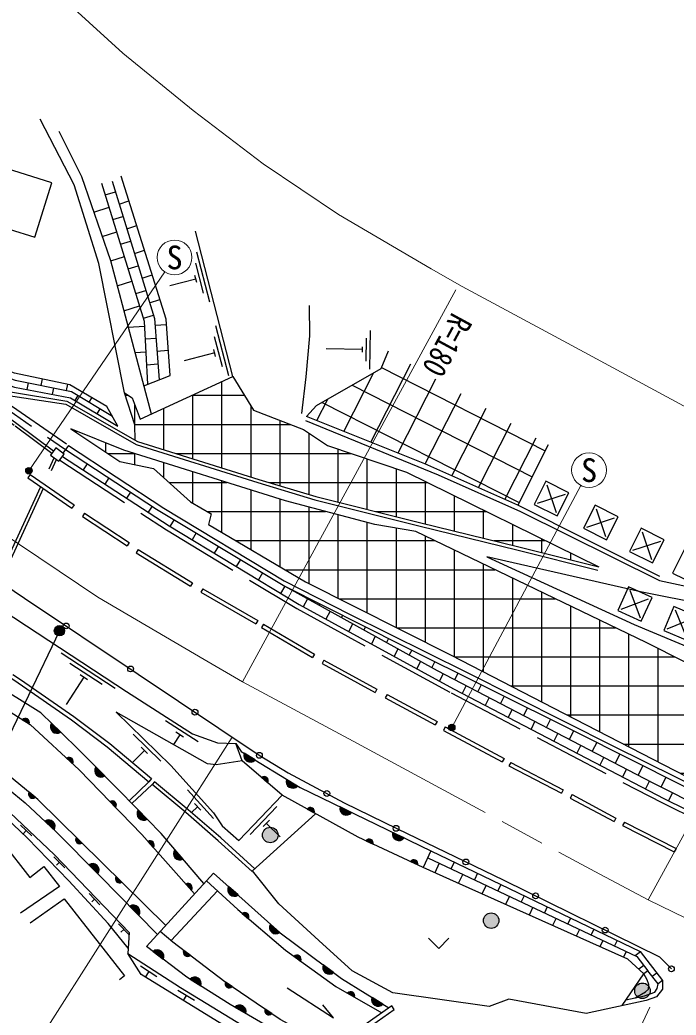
# Model space of a CAD drawing. Units: millimetres at full size, sheet at 1:1000; details may follow other scales. Extents: x 40000 to 680000, y 20000 to 380000.
# Drawn here: x 121612 to 172399, y 262516 to 339566 of the extents above; entities that cross this region are included whole.
import ezdxf
from ezdxf.enums import TextEntityAlignment as Align

# ---------------------------------------------------------------- set-up
doc = ezdxf.new("R2010")
doc.units = ezdxf.units.MM
doc.header["$LTSCALE"] = 1000
doc.linetypes.add('CHAIN', pattern=[18.5, 12, -1.5, 3.5, -1.5])
doc.linetypes.add('DASHED', pattern=[7.5, 6, -1.5])
for name, color, linetype, lineweight in [('M-BGD', 7, 'Continuous', 25), ('M-BMK', 2, 'CHAIN', 13), ('M-STR-HTXT', 7, 'Continuous', 13), ('M-STR-STRC', 7, 'Continuous', 25)]:
    doc.layers.add(name, color=color, linetype=linetype, lineweight=lineweight)
doc.styles.add('ＭＳ ゴシック', font='')
doc.styles.get('ＭＳ ゴシック').set_extended_font_data('MS Gothic')
pattern_1 = [(90, (-0, 0), (-2250, 0), []), (180, (-0, 0), (-0, -2250), [])]

msp = doc.modelspace()

# ---------------------------------------------------------------- hatches: boundary and pattern name
at = {"layer": 'M-BGD'}
h = msp.add_hatch(dxfattribs=at)
h.set_pattern_fill('USER', color=256, style=0, pattern_type=2)
h.set_pattern_definition([(63, (-0, 0), (-2004.765, 1021.479), []), (153, (-0, 0), (-1021.479, -2004.765), [])])
h.paths.add_polyline_path([(150130, 313955), (149563, 312578), (144566, 309707), (143799, 308859), (152963, 305206), (160147, 301997), (162486, 306669)])
h = msp.add_hatch(dxfattribs=at)
h.set_pattern_fill('USER', color=256, style=0, pattern_type=2)
h.set_pattern_definition(pattern_1)
h.paths.add_polyline_path([(144509, 302659), (152540, 300644), (160228, 298780), (166412, 297210), (151537, 304552), (145417, 306625), (143571, 307860), (139698, 309356), (138094, 311945), (130912, 308665), (130311, 310297), (129714, 310689), (130503, 308208), (130539, 307028), (130713, 306928), (140114, 303990)])
h = msp.add_hatch(dxfattribs=at)
h.set_pattern_fill('USER', color=256, style=0, pattern_type=2)
h.set_pattern_definition(pattern_1)
h.paths.add_polyline_path([(162873, 286297), (173161, 281024), (177246, 278984), (186406, 275274), (196142, 271632), (197162, 271703), (202452, 269970), (203145, 269291), (204442, 269630), (205324, 268850), (212712, 267367), (218383, 266566), (224700, 266044), (227462, 265969), (235156, 265250), (240505, 264885), (245713, 264753), (252666, 264992), (256932, 265459), (261471, 266301), (266259, 268211), (261640, 275257), (257668, 275126), (253302, 275272), (248621, 275722), (246784, 275981), (241281, 276094), (241350, 272645), (245593, 272592), (251133, 272846), (256736, 273783), (260412, 273964), (259407, 272631), (255360, 272791), (251281, 272158), (246345, 271796), (241341, 271877), (241027, 267891), (235067, 268073), (227781, 268534), (220583, 269274), (215207, 270132), (212752, 269510), (207696, 270551), (202666, 271920), (196198, 274085), (186466, 277622), (180363, 280255), (180423, 283983), (175578, 286396), (176061, 288331), (170072, 291369), (152248, 299954), (149095, 300492), (142160, 302322), (132272, 305442), (129659, 306266), (125556, 307903), (129354, 305369), (131953, 304839), (134804, 302243), (136415, 301335), (136208, 300506), (143712, 296061), (155003, 290387)])
for points in [[(121799, 285387), (122329, 285054, 0.84072)], [(124769, 284424, -0.82183), (124056, 285111)], [(139811, 282266, -0.82183), (138966, 282784)], [(125235, 282398), (125696, 281973, 0.84072)], [(128182, 281028, -0.82183), (127485, 281733)], [(140787, 280507), (140312, 280914, -0.84072)], [(143098, 280251, -0.82183), (142253, 280768)], [(122320, 279775), (122803, 279377, -0.84072)], [(128583, 279043), (129018, 278593, 0.84072)], [(131455, 277686, -0.82183), (130763, 278396)], [(144393, 278165), (143845, 278469, -0.84072)], [(147289, 278196, -0.82183), (146397, 278628)], [(123534, 277528, -0.82183), (124259, 276852)], [(140388, 276455, -0.41421), (140988, 277055, -0.41421), (141588, 276455, -1)], [(151345, 276233, -0.82183), (150453, 276664)], [(126427, 275838), (125981, 276277, 0.84072)], [(131938, 275498), (131517, 275961, -0.84072)], [(148378, 276013), (148946, 275750, 0.84072)], [(134243, 274582, -0.82183), (133599, 275335)], [(152412, 274145), (151844, 274408, -0.84072)], [(126954, 274160, -0.82183), (127653, 273458)], [(129498, 272811), (129053, 273250, 0.84072)], [(134465, 272664), (134881, 272197, 0.84072)], [(138497, 271814, -0.82183), (137760, 272476)], [(130810, 270239, 0.82183), (130117, 270946)], [(138822, 270380), (139299, 269975, 0.84072)], [(157485, 269832, -0.41421), (158085, 270432, -0.41421), (158685, 269832, -1)], [(141740, 268901, -0.82183), (141003, 269563)], [(132707, 266845, 0.82183), (131917, 267442)], [(134791, 267149), (134293, 267528, 0.84072)], [(143340, 266702), (142832, 267067, -0.84072)], [(145890, 265811, -0.82183), (145095, 266402)], [(134780, 265308, -0.82183), (135616, 264775)], [(137519, 265070), (138036, 264718, -0.84072)], [(146972, 264216), (147513, 263902, 0.84072)], [(169193, 264398, -0.41421), (169793, 264998, -0.41421), (170393, 264398, -1)], [(149710, 263364, -0.82183), (148868, 263887)], [(138238, 263132, -0.82183), (139090, 262627)], [(141102, 262629), (140585, 262981, 0.84072)]]:
    msp.add_hatch(color=256, dxfattribs=at).paths.add_polyline_path(points)
at = {"layer": 'M-STR-STRC'}
for points in [[(122529, 304782, -1), (122090, 304543, -0.41421), (122190, 304882, -0.41421)], [(124333, 292058, -0.41421), (124456, 292610, -0.41421), (125008, 292487, -1)], [(155254, 284909, -1), (154815, 284670, -0.41421), (154915, 285009, -0.41421)]]:
    msp.add_hatch(color=256, dxfattribs=at).paths.add_polyline_path(points)

# ---------------------------------------------------------------- linework, layer by layer
at = {"layer": 'M-BGD'}
for p, q in [((128221, 326020), (128998, 326264)), ((129293, 325308), (130053, 325546)), ((127330, 324692), (128516, 325064)), ((128810, 324108), (129588, 324353)), ((129883, 323397), (130651, 323638)), ((127986, 322802), (129105, 323153)), ((138094, 311945), (135205, 323205)), ((129399, 322197), (130179, 322442)), ((130474, 321486), (131250, 321730)), ((136304, 317717), (135309, 321591)), ((128639, 320911), (129694, 321241)), ((129988, 320286), (130769, 320531)), ((135814, 318417), (135218, 320742)), ((131064, 319575), (131848, 319821)), ((135295, 319233), (135156, 319776)), ((129150, 318975), (130283, 319330)), ((135225, 319505), (133216, 318989)), ((130577, 318374), (131359, 318620)), ((131654, 317664), (132447, 317913)), ((129661, 317039), (130872, 317419)), ((131166, 316463), (131949, 316709)), ((132070, 315923), (132955, 315987)), ((129995, 315773), (131264, 315865)), ((137771, 311998), (136777, 315873)), ((148696, 312528), (148756, 315527)), ((131320, 314866), (132144, 314926)), ((137282, 312699), (136685, 315023)), ((148408, 313133), (148444, 314933)), ((130514, 313805), (131376, 313868)), ((132217, 313929), (133099, 313993)), ((136693, 313786), (134320, 313177)), ((136762, 313515), (136623, 314058)), ((148126, 314039), (145312, 314096)), ((148122, 313829), (148130, 314249)), ((131431, 312869), (132291, 312931)), ((122249, 311473), (122142, 310951)), ((123329, 311766), (123229, 311273)), ((125287, 311357), (125188, 310872)), ((131194, 311231), (133241, 312041)), ((124208, 311072), (124106, 310573)), ((126098, 310492), (125861, 310102)), ((127169, 310330), (126953, 309974)), ((127808, 309455), (127575, 309072)), ((128700, 308997), (128663, 308937)), ((162486, 306669), (160147, 301997)), ((125385, 306624), (124937, 306025)), ((126813, 305202), (126503, 304726)), ((122402, 304359), (122233, 304112)), ((122402, 304359), (125807, 302021)), ((122233, 304112), (125637, 301773)), ((128488, 304108), (128178, 303633)), ((130163, 303015), (129853, 302540)), ((161684, 302144), (163832, 302857)), ((162402, 303574), (163115, 301427)), ((125807, 302021), (125637, 301773)), ((126618, 301364), (126454, 301113)), ((126618, 301364), (130079, 299111)), ((131838, 301922), (131528, 301448)), ((166214, 301723), (166927, 299576)), ((126454, 301113), (129915, 298860)), ((133543, 300877), (133223, 300345)), ((165497, 300293), (167644, 301006)), ((135256, 299846), (134934, 299310)), ((169778, 299936), (170491, 297789)), ((130079, 299111), (129915, 298860)), ((169061, 298506), (171208, 299219)), ((130762, 298568), (130604, 298313)), ((130604, 298313), (134805, 295717)), ((130762, 298568), (134963, 295973)), ((136970, 298814), (136645, 298275)), ((138683, 297782), (138356, 297240)), ((140396, 296750), (140067, 296204)), ((134963, 295973), (134805, 295717)), ((135774, 295516), (135625, 295255)), ((135625, 295255), (139880, 292818)), ((135774, 295516), (140029, 293078)), ((142109, 295718), (141779, 295169)), ((143002, 295268), (142985, 295235)), ((168816, 295405), (169606, 293285)), ((143862, 294751), (143544, 294120)), ((144789, 294369), (144738, 294267)), ((168151, 293950), (170271, 294740)), ((145614, 293784), (145301, 293162)), ((172324, 293885), (173179, 291790)), ((140029, 293078), (139880, 292818)), ((146575, 293469), (146490, 293300)), ((147366, 292816), (147057, 292204)), ((171704, 292410), (173799, 293265)), ((140475, 292773), (140323, 292514)), ((140323, 292514), (144266, 290205)), ((140475, 292773), (144418, 290463)), ((148361, 292569), (148242, 292333)), ((149118, 291849), (148814, 291246)), ((150147, 291669), (149994, 291365)), ((128982, 287804), (124796, 290540)), ((150870, 290881), (150571, 290287)), ((151935, 290772), (151748, 290397)), ((127980, 288100), (125469, 289741)), ((144418, 290463), (144266, 290205)), ((145144, 289993), (145000, 289730)), ((145000, 289730), (149099, 287491)), ((145144, 289993), (149243, 287754)), ((152624, 289913), (152332, 289327)), ((153725, 289881), (153500, 289429)), ((154382, 288957), (154089, 288368)), ((155515, 288989), (155269, 288495)), ((126561, 288670), (125189, 286570)), ((126854, 288478), (126268, 288861)), ((149243, 287754), (149099, 287491)), ((156156, 288033), (155852, 287423)), ((157305, 288097), (157043, 287571)), ((150027, 287338), (149884, 287075)), ((149884, 287075), (153756, 284977)), ((150027, 287338), (153899, 285241)), ((157930, 287109), (157626, 286498)), ((159095, 287205), (158817, 286647)), ((159704, 286185), (159399, 285573)), ((160886, 286313), (160591, 285723)), ((121799, 285387), (122329, 285054)), ((124769, 284424), (124056, 285111)), ((135401, 283663), (132879, 285287)), ((153899, 285241), (153756, 284977)), ((161478, 285261), (161173, 284647)), ((162676, 285422), (162365, 284799)), ((134272, 284033), (133683, 284412)), ((154527, 284824), (154386, 284560)), ((154386, 284560), (158939, 282122)), ((154527, 284824), (159080, 282387)), ((163253, 284337), (162946, 283722)), ((164466, 284530), (164140, 283875)), ((132529, 282166), (130386, 284266)), ((133978, 284223), (133489, 283464)), ((138811, 282203), (138323, 283546)), ((166252, 283631), (165911, 282952)), ((131248, 283002), (130328, 282063)), ((131498, 282757), (130998, 283247)), ((139811, 282266), (138966, 282784)), ((165024, 283414), (164714, 282800)), ((125235, 282398), (125696, 281973)), ((159080, 282387), (158939, 282122)), ((159596, 282084), (159457, 281819)), ((159596, 282084), (163666, 279959)), ((166798, 282490), (166487, 281875)), ((168038, 282730), (167685, 282028)), ((128182, 281028), (127485, 281733)), ((159457, 281819), (163528, 279693)), ((168571, 281566), (168261, 280950)), ((169824, 281830), (169458, 281104)), ((140312, 280914), (140787, 280507)), ((143098, 280251), (142253, 280768)), ((170345, 280642), (170034, 280025)), ((171610, 280930), (171237, 280189)), ((122803, 279377), (122320, 279775)), ((136595, 277725), (134587, 279953)), ((163666, 279959), (163528, 279693)), ((172130, 279739), (171811, 279107)), ((128583, 279043), (129018, 278593)), ((164352, 279584), (164210, 279320)), ((164210, 279320), (167600, 277492)), ((164352, 279584), (167742, 277756)), ((131455, 277686), (130763, 278396)), ((135368, 278638), (134886, 278204)), ((135602, 278378), (135134, 278898)), ((141497, 278656), (139423, 276488)), ((143845, 278469), (144393, 278165)), ((147289, 278196), (146397, 278628)), ((123534, 277528), (124259, 276852)), ((139617, 273684), (144494, 278110)), ((140919, 277617), (140435, 277112)), ((167742, 277756), (167600, 277492)), ((168397, 277456), (168260, 277189)), ((168397, 277456), (172397, 275416)), ((122525, 276387), (121652, 277210)), ((122088, 276798), (121883, 276580)), ((140677, 277364), (141761, 276327)), ((151345, 276233), (150453, 276664)), ((168260, 277189), (172260, 275148)), ((126427, 275838), (125981, 276277)), ((131517, 275961), (131938, 275498)), ((148378, 276013), (148946, 275750)), ((134243, 274582), (133599, 275335)), ((153421, 275229), (152829, 273952)), ((172397, 275416), (172260, 275148)), ((125080, 273906), (124233, 274756)), ((124656, 274331), (124444, 274119)), ((151844, 274408), (152412, 274145)), ((155223, 274362), (154979, 273853)), ((126954, 274160), (127653, 273458)), ((154074, 274281), (153719, 273542)), ((129498, 272811), (129053, 273250)), ((131409, 267825), (136603, 273516)), ((155883, 273426), (155537, 272707)), ((157026, 273495), (156787, 272999)), ((133322, 268280), (136899, 272136)), ((134465, 272664), (134881, 272197)), ((138497, 271814), (137760, 272476)), ((157691, 272572), (157364, 271891)), ((158828, 272629), (158595, 272145)), ((127806, 271063), (126974, 271927)), ((127390, 271495), (127174, 271287)), ((159500, 271718), (159191, 271075)), ((160631, 271762), (160404, 271290)), ((130117, 270946), (130810, 270239)), ((161308, 270863), (161017, 270259)), ((162433, 270896), (162212, 270436)), ((138822, 270380), (139299, 269975)), ((163116, 270009), (162844, 269443)), ((164236, 270029), (164021, 269582)), ((130063, 268722), (129230, 269586)), ((129646, 269154), (129430, 268946)), ((141740, 268901), (141003, 269563)), ((164925, 269155), (164671, 268626)), ((166038, 269163), (165829, 268728)), ((166733, 268300), (166498, 267810)), ((167841, 268296), (167637, 267873)), ((131917, 267442), (132707, 266845)), ((134791, 267149), (134293, 267528)), ((168542, 267446), (168324, 266994)), ((169639, 267425), (169240, 267116)), ((142832, 267067), (143340, 266702)), ((132209, 265482), (130950, 266298)), ((131579, 265890), (131301, 265460)), ((145890, 265811), (145095, 266402)), ((169902, 266364), (169512, 266063)), ((129699, 265543), (129316, 265244)), ((134780, 265308), (135616, 264775)), ((138036, 264718), (137519, 265070)), ((168223, 263251), (169900, 265706)), ((170548, 265530), (170896, 265798)), ((135114, 263647), (133833, 264428)), ((134473, 264037), (134237, 263649)), ((146972, 264216), (147513, 263902)), ((149710, 263364), (148868, 263887)), ((138238, 263132), (139090, 262627)), ((141102, 262629), (140585, 262981))]:
    msp.add_line(p, q, dxfattribs=at)
at = {"layer": 'M-BGD', "linetype": 'DASHED'}
for p, q in [((120292, 310162), (125385, 306624)), ((117590, 291175), (124271, 305668)), ((117821, 291024), (124448, 305535))]:
    msp.add_line(p, q, dxfattribs=at)
at = {"layer": 'M-BGD'}
for points in [[(130539, 307028), (130503, 308208), (129714, 310689), (127711, 320718), (125805, 326795), (123168, 331880)], [(124627, 330953), (126380, 327429), (128632, 320938), (131768, 309056)], [(128350, 309641), (125477, 311317), (121192, 312212), (114997, 314605), (105128, 322863), (100882, 326772)], [(131516, 311359), (131245, 316207), (127951, 326896)], [(128750, 327069), (132033, 316438), (132381, 311701)], [(133241, 312041), (132926, 316385), (129454, 327455)], [(104839, 322563), (114948, 313948), (121241, 311679), (125615, 310785), (128766, 308874)], [(143436, 309091), (143772, 311930), (144052, 315114), (144035, 317454)], [(143799, 308859), (144566, 309707), (149563, 312578), (150130, 313955)], [(115492, 313136), (121202, 311132), (125535, 310298), (129183, 308106), (128350, 309641)], [(116454, 311904), (121385, 308314), (124224, 306193)], [(129714, 310689), (130311, 310297), (130912, 308665), (138094, 311945)], [(138094, 311945), (139698, 309356), (143571, 307860), (145417, 306625), (151537, 304552), (166412, 297210)], [(120732, 310796), (125252, 310056), (130713, 306928), (140114, 303990), (144509, 302659), (152540, 300644), (160228, 298780), (166412, 297210)], [(120535, 310511), (125163, 309803), (130606, 306685), (140037, 303738), (144439, 302404), (152477, 300388), (160164, 298524), (166347, 296954)], [(143714, 308540), (153982, 304357), (160362, 301516), (171125, 296168), (177123, 294867), (183980, 293945), (189436, 293620)], [(171143, 296484), (160147, 301997), (152963, 305206), (143799, 308859)], [(176061, 288331), (170072, 291369), (152248, 299954), (149095, 300492), (142160, 302322), (129659, 306266), (125556, 307903)], [(125556, 307903), (129354, 305369), (131953, 304839), (134804, 302243), (136415, 301335), (136208, 300506), (143712, 296061), (155003, 290387), (162873, 286297), (173161, 281024)], [(125138, 306295), (132193, 301690), (142111, 295717), (151232, 291123), (164646, 284440), (176997, 278215), (186166, 274431), (193825, 271531), (202416, 269018), (210461, 267039), (218476, 265554), (225639, 264788), (231129, 264322), (237918, 263984), (243399, 263903), (248777, 264076), (253535, 264296), (258926, 264889), (261878, 265596), (264822, 267016), (266430, 267732)], [(125385, 306624), (132755, 301764), (142055, 296143), (147110, 293567), (156184, 289062), (167566, 283346), (177211, 278566), (182317, 276389), (189994, 273368), (194594, 271711), (197579, 270792), (203145, 269291), (207428, 268131), (216236, 266323), (221714, 265610), (226905, 265051), (233346, 264579), (239903, 264263), (246986, 264346), (254046, 264677), (259466, 265468), (261939, 266108), (266323, 268031)], [(124905, 305768), (133155, 300386), (143220, 294297), (155160, 287784), (171501, 279260), (181368, 274398), (189769, 270813)], [(106910, 302535), (113437, 298356), (122114, 292651), (129873, 287580), (134981, 284290), (136899, 283596), (138323, 283546)], [(135855, 272696), (132539, 276574), (129376, 279819), (125942, 283295), (123220, 285915), (115520, 290711), (109212, 294671), (100803, 298047), (93357, 301518)], [(92875, 300483), (99765, 297522), (108301, 293874), (115717, 289212), (122409, 285004), (126203, 281505), (131046, 276493), (135137, 271910)], [(117286, 297954), (121968, 294799), (130772, 288919), (140134, 282634), (142375, 281279), (146716, 278954), (150777, 276951), (159075, 272953), (171127, 267023), (172036, 266095)], [(190939, 292899), (184904, 292980), (180294, 293377), (174698, 294279), (169635, 295284), (157738, 297987)], [(157738, 297987), (169155, 292769), (178907, 288672)], [(132900, 269458), (123008, 279208), (120214, 281513), (116712, 284101), (114238, 285623), (111023, 287417), (103918, 290877), (91018, 296063)], [(142111, 295717), (153914, 289201), (170556, 280533), (182956, 274280), (193733, 269913), (202530, 267266), (211466, 265102), (221987, 263377), (229971, 262586), (238373, 262094), (248766, 262233), (253453, 262643), (262716, 263680), (270633, 265097), (275834, 266451)], [(90559, 294593), (100170, 291216), (105932, 288753), (110032, 286839), (114209, 284545), (117849, 282188), (120252, 280390), (122025, 278937), (124428, 276694), (127784, 273326), (132261, 268758)], [(152829, 273952), (147782, 276289), (141922, 279534), (138811, 282203), (136808, 281883), (136119, 281970), (129071, 285974), (133286, 281845), (136602, 278166), (137266, 277168), (138564, 276025), (141922, 279534)], [(102963, 280642), (109247, 285817), (117522, 280960), (118855, 280056), (124286, 274932), (130077, 268923), (129964, 267294), (134034, 264657), (139861, 261102), (144969, 258177)], [(129992, 267699), (128433, 269616), (125411, 272915), (122205, 276217), (118306, 279907), (109123, 285346), (104924, 281374)], [(138323, 283546), (138729, 282929), (143303, 280125), (153421, 275229)], [(132041, 280586), (131852, 280360), (130277, 278894)], [(139789, 273840), (137161, 276237), (134639, 278418), (132041, 280586)], [(139591, 273623), (136966, 276016), (134448, 278194), (131852, 280360)], [(113872, 275505), (118184, 278530), (122391, 273175), (123466, 274019), (124673, 272484), (121652, 270395)], [(153421, 275229), (169631, 267435), (171356, 265202), (171008, 264934), (170221, 265954), (169900, 265706)], [(153178, 274704), (169363, 267058), (170221, 265954)], [(171356, 265202), (171340, 264536), (170873, 263928), (170083, 263656), (165428, 262644), (159466, 263758), (157931, 263188), (150474, 264238), (147337, 265934), (144751, 268289), (141658, 271135), (139617, 273684)], [(169900, 265706), (168665, 266842), (155397, 272770), (152829, 273952)], [(136056, 272917), (138467, 270681), (142157, 267552), (146075, 264737), (149612, 262682)], [(136603, 273516), (141762, 268881), (146497, 265360), (150172, 263077)], [(122411, 269656), (125033, 271529), (129699, 265543)], [(145662, 259899), (144749, 260552), (141757, 262182), (137481, 265096), (133448, 268174), (132478, 268996)], [(153230, 268480), (154026, 267684), (154821, 268480)], [(145119, 259516), (141347, 261336), (137879, 263331), (134541, 265460), (131409, 267825)], [(144124, 257761), (136893, 262011), (130984, 265656), (129964, 267294)], [(169237, 263847), (170041, 264309), (170254, 264520), (170295, 264874), (170157, 265248), (169900, 265706)], [(142298, 264615), (145877, 262304), (145049, 263314)], [(168521, 263688), (169952, 264006), (170748, 264296), (170934, 264563), (171008, 264934)]]:
    msp.add_lwpolyline(points, dxfattribs=at)
for points in [[(116769, 324615), (122779, 322738), (124095, 326952), (118085, 328829)], [(123989, 305878), (124630, 305400), (125039, 305948), (124398, 306427)], [(161416, 302054), (163204, 301158), (164100, 302946), (162312, 303842)], [(165228, 300203), (167016, 299307), (167912, 301095), (166124, 301991)], [(168793, 298417), (170580, 297520), (171477, 299308), (169689, 300204)], [(172133, 296742), (173921, 295846), (174817, 297634), (173029, 298530)], [(167886, 293851), (169705, 293020), (170536, 294839), (168717, 295670)], [(171442, 292303), (173286, 291528), (174061, 293372), (172217, 294147)], [(145119, 259516), (145313, 259242), (150588, 262959), (150394, 263234)]]:
    msp.add_lwpolyline(points, close=True, dxfattribs=at)
at = {"layer": 'M-BGD', "linetype": 'DASHED'}
for points in [[(116321, 311720), (121250, 308132), (124088, 306011)], [(116335, 311744), (117588, 311540), (125138, 306295)], [(124689, 305479), (132963, 300081), (143040, 293984), (154990, 287465), (171338, 278938), (181217, 274070), (189650, 270472)], [(110595, 295171), (114632, 292745), (121480, 288245), (125607, 285381), (128376, 283291), (131602, 280588)], [(110763, 295436), (114798, 293010), (121656, 288505), (125791, 285635), (128571, 283536), (131803, 280828)], [(131803, 280828), (131602, 280588), (130076, 279101)]]:
    msp.add_lwpolyline(points, dxfattribs=at)
at = {"layer": 'M-BGD'}
for centre, radius in [((125191, 292646), 225), ((130181, 289313), 225), ((135163, 285971), 225), ((140145, 282627), 225), ((145367, 279676), 225), ((140988, 276455), 600), ((150725, 276976), 225), ((156130, 274372), 225), ((161526, 271747), 225), ((158085, 269832), 600), ((166909, 269098), 225), ((172036, 266095), 225), ((169793, 264398), 600)]:
    msp.add_circle(centre, radius, dxfattribs=at)
for centre, radius, start, end in [((122035, 285174), 318, 337.73023, 137.94796), ((124480, 284838), 505, 147.26146, 304.91965), ((139439, 282608), 505, 159.65876, 317.31695), ((125428, 282145), 318, 327.21467, 127.43241), ((127903, 281449), 505, 145.82356, 303.48175), ((140514, 280669), 318, 329.26665, 129.48438), ((142727, 280593), 505, 159.65876, 317.31695), ((122596, 279618), 318, 150.36228, 310.58002), ((128761, 278780), 318, 323.90633, 124.12406), ((131179, 278109), 505, 145.4381, 303.0963), ((144093, 278269), 318, 340.91459, 141.13233), ((146885, 278500), 505, 165.34655, 323.00474), ((123830, 277118), 505, 328.13752, 125.79571), ((150942, 276537), 505, 165.34655, 323.00474), ((126242, 276097), 318, 145.30831, 305.52604), ((131687, 275693), 318, 322.11371, 122.33144), ((148639, 275832), 318, 345.05028, 145.26801), ((133995, 275022), 505, 141.70847, 299.36666), ((152105, 274227), 318, 345.05028, 145.26801), ((127234, 273740), 505, 326.07592, 123.73411), ((129314, 273069), 318, 145.30831, 305.52604), ((134632, 272394), 318, 321.64638, 121.86411), ((138194, 272217), 505, 149.23494, 306.89313), ((130394, 270524), 505, 325.59225, 123.25045), ((139025, 270136), 318, 329.59193, 129.80966), ((141436, 269305), 505, 149.23494, 306.89313), ((132253, 267065), 505, 334.11754, 131.77574), ((134575, 267382), 318, 152.54428, 312.76201), ((143054, 266840), 318, 334.19728, 134.41502), ((145551, 266185), 505, 154.53431, 312.1925), ((135145, 264959), 505, 338.63957, 136.29776), ((137808, 264939), 318, 155.62168, 315.83941), ((147215, 264012), 318, 339.73686, 139.95459), ((149341, 263709), 505, 159.32995, 316.98814), ((138614, 262795), 505, 340.50256, 138.16075), ((140874, 262850), 318, 155.62168, 315.83941)]:
    msp.add_arc(centre, radius, start, end, dxfattribs=at)
at = {"layer": 'M-BMK'}
msp.add_lwpolyline([(94926, 321628), (98976, 317558), (106679, 310510), (113371, 305043), (120071, 299954), (127634, 294861), (135867, 290034), (138852, 288318), (147057, 283912), (166097, 273631), (170229, 271434), (178013, 267659)], dxfattribs=at)
at = {"layer": 'M-STR-HTXT'}
for p, q in [((122309, 304662), (132819, 320060)), ((138852, 288318), (155352, 318656)), ((155034, 284789), (165029, 303516)), ((170229, 271434), (186624, 301406)), ((138042, 284038), (121058, 257368)), ((170379, 263120), (155999, 233083))]:
    msp.add_line(p, q, dxfattribs=at)
msp.add_lwpolyline([(121480, 344563), (123209, 342825), (129581, 336994), (135034, 332541), (140446, 328429), (146279, 324502), (153439, 320303), (155854, 318916), (163650, 314729), (182628, 304482)], dxfattribs=at)
for centre in [(133580, 321175), (165665, 304707)]:
    msp.add_circle(centre, 1350, dxfattribs=at)
at = {"layer": 'M-STR-STRC'}
msp.add_line((124671, 292272), (105333, 251983), dxfattribs=at)
for centre, radius in [((122309, 304662), 250), ((124671, 292272), 400), ((155034, 284789), 250)]:
    msp.add_circle(centre, radius, dxfattribs=at)

# ---------------------------------------------------------------- texts
at = {"layer": 'M-STR-HTXT', "style": 'ＭＳ ゴシック'}
for p in [(133580, 321175), (165665, 304707)]:
    msp.add_text('S', height=1833, dxfattribs=at).set_placement(p, align=Align.MIDDLE_CENTER)
at = {"layer": 'M-STR-HTXT', "style": 'ＭＳ ゴシック', "width": 0.8}
msp.add_text('R=180', height=1833, rotation=241.459, dxfattribs=at).set_placement((153401, 315070), align=Align.BOTTOM_CENTER)

doc.saveas('drawing.dxf')
